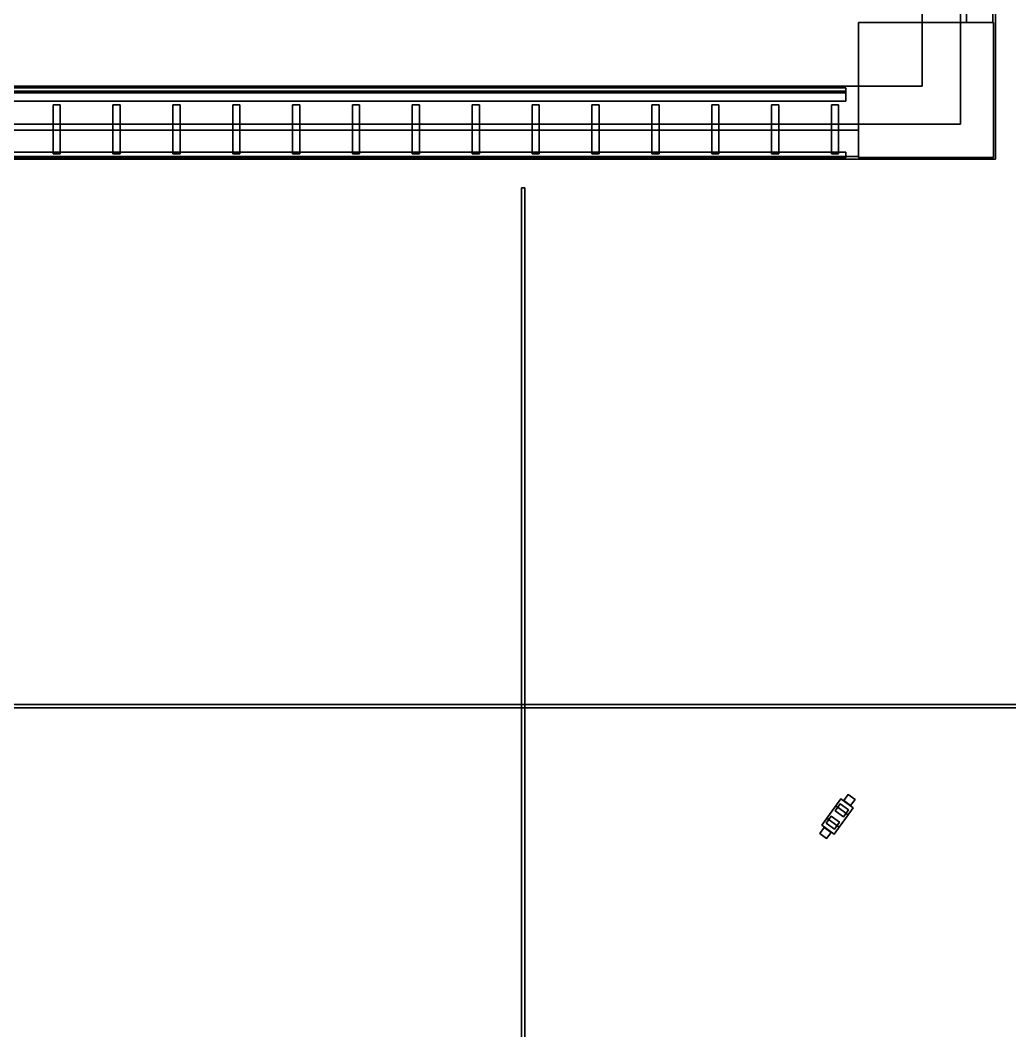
# Model space of a CAD drawing. Header units: metres. Extents: x -0.1 to 82.2, y -0.1 to 82.7.
# Drawn here: x 52.58 to 64.23, y 15.68 to 27.58 of the extents above; entities that cross this region are included whole.
import ezdxf

# ---------------------------------------------------------------- set-up
doc = ezdxf.new("R2010")
doc.units = ezdxf.units.M
for name, color, linetype in [('Entourage_Figures', 7, 'CONTINUOUS'), ('Floor_Plates', 7, 'CONTINUOUS'), ('Podium_Fins', 7, 'CONTINUOUS'), ('Podium_Glazing', 7, 'CONTINUOUS'), ('Podium_Terrace', 7, 'CONTINUOUS'), ('Podium_Walls', 7, 'CONTINUOUS'), ('Site_Joints', 7, 'CONTINUOUS'), ('Site_Plaza', 7, 'CONTINUOUS')]:
    doc.layers.add(name, color=color, linetype=linetype)

msp = doc.modelspace()

# ---------------------------------------------------------------- linework, layer by layer
at = {"layer": 'Entourage_Figures'}
for points in [[(62.327, 18.46, 0.92), (62.408, 18.401, 0.92), (62.355, 18.328, 0.92), (62.274, 18.387, 0.92)], [(62.327, 18.46, 1.34), (62.274, 18.387, 1.34), (62.355, 18.328, 1.34), (62.408, 18.401, 1.34)], [(62.327, 18.46, 0.92), (62.274, 18.387, 0.92), (62.274, 18.387, 1.34), (62.327, 18.46, 1.34)], [(62.327, 18.46, 0.92), (62.327, 18.46, 1.34), (62.408, 18.401, 1.34), (62.408, 18.401, 0.92)], [(62.239, 18.407, 0.8), (62.385, 18.301, 0.8), (62.161, 17.993, 0.8), (62.015, 18.099, 0.8)], [(62.239, 18.407, 1.38), (62.015, 18.099, 1.38), (62.161, 17.993, 1.38), (62.385, 18.301, 1.38)], [(62.239, 18.407, 0.8), (62.015, 18.099, 0.8), (62.015, 18.099, 1.38), (62.239, 18.407, 1.38)], [(62.18, 18.326, 1.46), (62.326, 18.22, 1.46), (62.22, 18.074, 1.46), (62.074, 18.18, 1.46)], [(62.18, 18.326, 1.7), (62.074, 18.18, 1.7), (62.22, 18.074, 1.7), (62.326, 18.22, 1.7)], [(62.18, 18.326, 1.46), (62.074, 18.18, 1.46), (62.074, 18.18, 1.7), (62.18, 18.326, 1.7)], [(62.234, 18.349), (62.331, 18.278), (62.272, 18.197), (62.175, 18.268)], [(62.234, 18.349, 0.82), (62.175, 18.268, 0.82), (62.272, 18.197, 0.82), (62.331, 18.278, 0.82)], [(62.234, 18.349), (62.175, 18.268), (62.175, 18.268, 0.82), (62.234, 18.349, 0.82)], [(62.18, 18.326, 1.46), (62.18, 18.326, 1.7), (62.326, 18.22, 1.7), (62.326, 18.22, 1.46)], [(62.234, 18.349), (62.234, 18.349, 0.82), (62.331, 18.278, 0.82), (62.331, 18.278)], [(62.239, 18.407, 0.8), (62.239, 18.407, 1.38), (62.385, 18.301, 1.38), (62.385, 18.301, 0.8)], [(62.274, 18.387, 0.92), (62.355, 18.328, 0.92), (62.355, 18.328, 1.34), (62.274, 18.387, 1.34)], [(62.408, 18.401, 0.92), (62.408, 18.401, 1.34), (62.355, 18.328, 1.34), (62.355, 18.328, 0.92)], [(62.385, 18.301, 0.8), (62.385, 18.301, 1.38), (62.161, 17.993, 1.38), (62.161, 17.993, 0.8)], [(62.175, 18.268), (62.272, 18.197), (62.272, 18.197, 0.82), (62.175, 18.268, 0.82)], [(62.326, 18.22, 1.46), (62.326, 18.22, 1.7), (62.22, 18.074, 1.7), (62.22, 18.074, 1.46)], [(62.331, 18.278), (62.331, 18.278, 0.82), (62.272, 18.197, 0.82), (62.272, 18.197)], [(62.015, 18.099, 0.8), (62.161, 17.993, 0.8), (62.161, 17.993, 1.38), (62.015, 18.099, 1.38)], [(62.128, 18.203), (62.225, 18.132), (62.166, 18.052), (62.069, 18.122)], [(62.128, 18.203, 0.82), (62.069, 18.122, 0.82), (62.166, 18.052, 0.82), (62.225, 18.132, 0.82)], [(62.128, 18.203), (62.069, 18.122), (62.069, 18.122, 0.82), (62.128, 18.203, 0.82)], [(62.069, 18.122), (62.166, 18.052), (62.166, 18.052, 0.82), (62.069, 18.122, 0.82)], [(62.074, 18.18, 1.46), (62.22, 18.074, 1.46), (62.22, 18.074, 1.7), (62.074, 18.18, 1.7)], [(62.128, 18.203), (62.128, 18.203, 0.82), (62.225, 18.132, 0.82), (62.225, 18.132)], [(62.225, 18.132), (62.225, 18.132, 0.82), (62.166, 18.052, 0.82), (62.166, 18.052)], [(62.045, 18.072, 0.92), (62.126, 18.013, 0.92), (62.073, 17.94, 0.92), (61.992, 17.999, 0.92)], [(62.045, 18.072, 1.34), (61.992, 17.999, 1.34), (62.073, 17.94, 1.34), (62.126, 18.013, 1.34)], [(62.045, 18.072, 0.92), (61.992, 17.999, 0.92), (61.992, 17.999, 1.34), (62.045, 18.072, 1.34)], [(61.992, 17.999, 0.92), (62.073, 17.94, 0.92), (62.073, 17.94, 1.34), (61.992, 17.999, 1.34)], [(62.045, 18.072, 0.92), (62.045, 18.072, 1.34), (62.126, 18.013, 1.34), (62.126, 18.013, 0.92)], [(62.126, 18.013, 0.92), (62.126, 18.013, 1.34), (62.073, 17.94, 1.34), (62.073, 17.94, 0.92)]]:
    msp.add_3dface(points, dxfattribs=at)
at = {"layer": 'Floor_Plates'}
for points in [[(18.8, 26.8, 4.72), (18.8, 70.7, 4.72), (63.2, 70.7, 4.72), (63.2, 26.8, 4.72)], [(18.8, 26.8, 5), (63.2, 26.8, 5), (63.2, 70.7, 5), (18.8, 70.7, 5)], [(18.8, 26.8, 8.92), (18.8, 70.7, 8.92), (63.2, 70.7, 8.92), (63.2, 26.8, 8.92)], [(18.8, 26.8, 9.2), (63.2, 26.8, 9.2), (63.2, 70.7, 9.2), (18.8, 70.7, 9.2)], [(18.8, 26.8, 13.12), (18.8, 70.7, 13.12), (63.2, 70.7, 13.12), (63.2, 26.8, 13.12)], [(18.8, 26.8, 13.4), (63.2, 26.8, 13.4), (63.2, 70.7, 13.4), (18.8, 70.7, 13.4)], [(63.2, 26.8, 4.72), (63.2, 70.7, 4.72), (63.2, 70.7, 5), (63.2, 26.8, 5)], [(63.2, 26.8, 8.92), (63.2, 70.7, 8.92), (63.2, 70.7, 9.2), (63.2, 26.8, 9.2)], [(63.2, 26.8, 13.12), (63.2, 70.7, 13.12), (63.2, 70.7, 13.4), (63.2, 26.8, 13.4)], [(18.8, 26.8, 4.72), (63.2, 26.8, 4.72), (63.2, 26.8, 5), (18.8, 26.8, 5)], [(18.8, 26.8, 8.92), (63.2, 26.8, 8.92), (63.2, 26.8, 9.2), (18.8, 26.8, 9.2)], [(18.8, 26.8, 13.12), (63.2, 26.8, 13.12), (63.2, 26.8, 13.4), (18.8, 26.8, 13.4)]]:
    msp.add_3dface(points, dxfattribs=at)
at = {"layer": 'Podium_Fins'}
for points in [[(52.965, 26.58, 0.28), (52.965, 26.58, 5.18), (53.05, 26.58, 5.18), (53.05, 26.58, 0.28)], [(52.965, 26.58, 0.28), (52.965, 26, 0.28), (52.965, 26, 5.18), (52.965, 26.58, 5.18)], [(52.965, 26.58, 0.28), (53.05, 26.58, 0.28), (53.05, 26, 0.28), (52.965, 26, 0.28)], [(52.965, 26.58, 5.18), (52.965, 26, 5.18), (53.05, 26, 5.18), (53.05, 26.58, 5.18)], [(52.965, 26.58, 5.28), (52.965, 26.58, 9.38), (53.05, 26.58, 9.38), (53.05, 26.58, 5.28)], [(52.965, 26.58, 5.28), (52.965, 26, 5.28), (52.965, 26, 9.38), (52.965, 26.58, 9.38)], [(52.965, 26.58, 5.28), (53.05, 26.58, 5.28), (53.05, 26, 5.28), (52.965, 26, 5.28)], [(52.965, 26.58, 9.38), (52.965, 26, 9.38), (53.05, 26, 9.38), (53.05, 26.58, 9.38)], [(52.965, 26.58, 9.48), (52.965, 26.58, 13.58), (53.05, 26.58, 13.58), (53.05, 26.58, 9.48)], [(52.965, 26.58, 9.48), (52.965, 26, 9.48), (52.965, 26, 13.58), (52.965, 26.58, 13.58)], [(52.965, 26.58, 9.48), (53.05, 26.58, 9.48), (53.05, 26, 9.48), (52.965, 26, 9.48)], [(52.965, 26.58, 13.58), (52.965, 26, 13.58), (53.05, 26, 13.58), (53.05, 26.58, 13.58)], [(52.965, 26.58, 13.68), (52.965, 26.58, 17.43), (53.05, 26.58, 17.43), (53.05, 26.58, 13.68)], [(52.965, 26.58, 13.68), (52.965, 26, 13.68), (52.965, 26, 17.43), (52.965, 26.58, 17.43)], [(52.965, 26.58, 13.68), (53.05, 26.58, 13.68), (53.05, 26, 13.68), (52.965, 26, 13.68)], [(52.965, 26.58, 17.43), (52.965, 26, 17.43), (53.05, 26, 17.43), (53.05, 26.58, 17.43)], [(53.05, 26.58, 0.28), (53.05, 26.58, 5.18), (53.05, 26, 5.18), (53.05, 26, 0.28)], [(53.05, 26.58, 5.28), (53.05, 26.58, 9.38), (53.05, 26, 9.38), (53.05, 26, 5.28)], [(53.05, 26.58, 9.48), (53.05, 26.58, 13.58), (53.05, 26, 13.58), (53.05, 26, 9.48)], [(53.05, 26.58, 13.68), (53.05, 26.58, 17.43), (53.05, 26, 17.43), (53.05, 26, 13.68)], [(53.67, 26.58, 0.28), (53.67, 26.58, 5.18), (53.755, 26.58, 5.18), (53.755, 26.58, 0.28)], [(53.67, 26.58, 0.28), (53.67, 26, 0.28), (53.67, 26, 5.18), (53.67, 26.58, 5.18)], [(53.67, 26.58, 0.28), (53.755, 26.58, 0.28), (53.755, 26, 0.28), (53.67, 26, 0.28)], [(53.67, 26.58, 5.18), (53.67, 26, 5.18), (53.755, 26, 5.18), (53.755, 26.58, 5.18)], [(53.67, 26.58, 5.28), (53.67, 26.58, 9.38), (53.755, 26.58, 9.38), (53.755, 26.58, 5.28)], [(53.67, 26.58, 5.28), (53.67, 26, 5.28), (53.67, 26, 9.38), (53.67, 26.58, 9.38)], [(53.67, 26.58, 5.28), (53.755, 26.58, 5.28), (53.755, 26, 5.28), (53.67, 26, 5.28)], [(53.67, 26.58, 9.38), (53.67, 26, 9.38), (53.755, 26, 9.38), (53.755, 26.58, 9.38)], [(53.67, 26.58, 9.48), (53.67, 26.58, 13.58), (53.755, 26.58, 13.58), (53.755, 26.58, 9.48)], [(53.67, 26.58, 9.48), (53.67, 26, 9.48), (53.67, 26, 13.58), (53.67, 26.58, 13.58)], [(53.67, 26.58, 9.48), (53.755, 26.58, 9.48), (53.755, 26, 9.48), (53.67, 26, 9.48)], [(53.67, 26.58, 13.58), (53.67, 26, 13.58), (53.755, 26, 13.58), (53.755, 26.58, 13.58)], [(53.67, 26.58, 13.68), (53.67, 26.58, 17.43), (53.755, 26.58, 17.43), (53.755, 26.58, 13.68)], [(53.67, 26.58, 13.68), (53.67, 26, 13.68), (53.67, 26, 17.43), (53.67, 26.58, 17.43)], [(53.67, 26.58, 13.68), (53.755, 26.58, 13.68), (53.755, 26, 13.68), (53.67, 26, 13.68)], [(53.67, 26.58, 17.43), (53.67, 26, 17.43), (53.755, 26, 17.43), (53.755, 26.58, 17.43)], [(53.755, 26.58, 0.28), (53.755, 26.58, 5.18), (53.755, 26, 5.18), (53.755, 26, 0.28)], [(53.755, 26.58, 5.28), (53.755, 26.58, 9.38), (53.755, 26, 9.38), (53.755, 26, 5.28)], [(53.755, 26.58, 9.48), (53.755, 26.58, 13.58), (53.755, 26, 13.58), (53.755, 26, 9.48)], [(53.755, 26.58, 13.68), (53.755, 26.58, 17.43), (53.755, 26, 17.43), (53.755, 26, 13.68)], [(54.375, 26.58, 0.28), (54.375, 26.58, 5.18), (54.46, 26.58, 5.18), (54.46, 26.58, 0.28)], [(54.375, 26.58, 0.28), (54.375, 26, 0.28), (54.375, 26, 5.18), (54.375, 26.58, 5.18)], [(54.375, 26.58, 0.28), (54.46, 26.58, 0.28), (54.46, 26, 0.28), (54.375, 26, 0.28)], [(54.375, 26.58, 5.18), (54.375, 26, 5.18), (54.46, 26, 5.18), (54.46, 26.58, 5.18)], [(54.375, 26.58, 5.28), (54.375, 26.58, 9.38), (54.46, 26.58, 9.38), (54.46, 26.58, 5.28)], [(54.375, 26.58, 5.28), (54.375, 26, 5.28), (54.375, 26, 9.38), (54.375, 26.58, 9.38)], [(54.375, 26.58, 5.28), (54.46, 26.58, 5.28), (54.46, 26, 5.28), (54.375, 26, 5.28)], [(54.375, 26.58, 9.38), (54.375, 26, 9.38), (54.46, 26, 9.38), (54.46, 26.58, 9.38)], [(54.375, 26.58, 9.48), (54.375, 26.58, 13.58), (54.46, 26.58, 13.58), (54.46, 26.58, 9.48)], [(54.375, 26.58, 9.48), (54.375, 26, 9.48), (54.375, 26, 13.58), (54.375, 26.58, 13.58)], [(54.375, 26.58, 9.48), (54.46, 26.58, 9.48), (54.46, 26, 9.48), (54.375, 26, 9.48)], [(54.375, 26.58, 13.58), (54.375, 26, 13.58), (54.46, 26, 13.58), (54.46, 26.58, 13.58)], [(54.375, 26.58, 13.68), (54.375, 26.58, 17.43), (54.46, 26.58, 17.43), (54.46, 26.58, 13.68)], [(54.375, 26.58, 13.68), (54.375, 26, 13.68), (54.375, 26, 17.43), (54.375, 26.58, 17.43)], [(54.375, 26.58, 13.68), (54.46, 26.58, 13.68), (54.46, 26, 13.68), (54.375, 26, 13.68)], [(54.375, 26.58, 17.43), (54.375, 26, 17.43), (54.46, 26, 17.43), (54.46, 26.58, 17.43)], [(54.46, 26.58, 0.28), (54.46, 26.58, 5.18), (54.46, 26, 5.18), (54.46, 26, 0.28)], [(54.46, 26.58, 5.28), (54.46, 26.58, 9.38), (54.46, 26, 9.38), (54.46, 26, 5.28)], [(54.46, 26.58, 9.48), (54.46, 26.58, 13.58), (54.46, 26, 13.58), (54.46, 26, 9.48)], [(54.46, 26.58, 13.68), (54.46, 26.58, 17.43), (54.46, 26, 17.43), (54.46, 26, 13.68)], [(55.08, 26.58, 0.28), (55.08, 26.58, 5.18), (55.165, 26.58, 5.18), (55.165, 26.58, 0.28)], [(55.08, 26.58, 0.28), (55.08, 26, 0.28), (55.08, 26, 5.18), (55.08, 26.58, 5.18)], [(55.08, 26.58, 0.28), (55.165, 26.58, 0.28), (55.165, 26, 0.28), (55.08, 26, 0.28)], [(55.08, 26.58, 5.18), (55.08, 26, 5.18), (55.165, 26, 5.18), (55.165, 26.58, 5.18)], [(55.08, 26.58, 5.28), (55.08, 26.58, 9.38), (55.165, 26.58, 9.38), (55.165, 26.58, 5.28)], [(55.08, 26.58, 5.28), (55.08, 26, 5.28), (55.08, 26, 9.38), (55.08, 26.58, 9.38)], [(55.08, 26.58, 5.28), (55.165, 26.58, 5.28), (55.165, 26, 5.28), (55.08, 26, 5.28)], [(55.08, 26.58, 9.38), (55.08, 26, 9.38), (55.165, 26, 9.38), (55.165, 26.58, 9.38)], [(55.08, 26.58, 9.48), (55.08, 26.58, 13.58), (55.165, 26.58, 13.58), (55.165, 26.58, 9.48)], [(55.08, 26.58, 9.48), (55.08, 26, 9.48), (55.08, 26, 13.58), (55.08, 26.58, 13.58)], [(55.08, 26.58, 9.48), (55.165, 26.58, 9.48), (55.165, 26, 9.48), (55.08, 26, 9.48)], [(55.08, 26.58, 13.58), (55.08, 26, 13.58), (55.165, 26, 13.58), (55.165, 26.58, 13.58)], [(55.08, 26.58, 13.68), (55.08, 26.58, 17.43), (55.165, 26.58, 17.43), (55.165, 26.58, 13.68)], [(55.08, 26.58, 13.68), (55.08, 26, 13.68), (55.08, 26, 17.43), (55.08, 26.58, 17.43)], [(55.08, 26.58, 13.68), (55.165, 26.58, 13.68), (55.165, 26, 13.68), (55.08, 26, 13.68)], [(55.08, 26.58, 17.43), (55.08, 26, 17.43), (55.165, 26, 17.43), (55.165, 26.58, 17.43)], [(55.165, 26.58, 0.28), (55.165, 26.58, 5.18), (55.165, 26, 5.18), (55.165, 26, 0.28)], [(55.165, 26.58, 5.28), (55.165, 26.58, 9.38), (55.165, 26, 9.38), (55.165, 26, 5.28)], [(55.165, 26.58, 9.48), (55.165, 26.58, 13.58), (55.165, 26, 13.58), (55.165, 26, 9.48)], [(55.165, 26.58, 13.68), (55.165, 26.58, 17.43), (55.165, 26, 17.43), (55.165, 26, 13.68)], [(55.785, 26.58, 0.28), (55.785, 26.58, 5.18), (55.87, 26.58, 5.18), (55.87, 26.58, 0.28)], [(55.785, 26.58, 0.28), (55.785, 26, 0.28), (55.785, 26, 5.18), (55.785, 26.58, 5.18)], [(55.785, 26.58, 0.28), (55.87, 26.58, 0.28), (55.87, 26, 0.28), (55.785, 26, 0.28)], [(55.785, 26.58, 5.18), (55.785, 26, 5.18), (55.87, 26, 5.18), (55.87, 26.58, 5.18)], [(55.785, 26.58, 5.28), (55.785, 26.58, 9.38), (55.87, 26.58, 9.38), (55.87, 26.58, 5.28)], [(55.785, 26.58, 5.28), (55.785, 26, 5.28), (55.785, 26, 9.38), (55.785, 26.58, 9.38)], [(55.785, 26.58, 5.28), (55.87, 26.58, 5.28), (55.87, 26, 5.28), (55.785, 26, 5.28)], [(55.785, 26.58, 9.38), (55.785, 26, 9.38), (55.87, 26, 9.38), (55.87, 26.58, 9.38)], [(55.785, 26.58, 9.48), (55.785, 26.58, 13.58), (55.87, 26.58, 13.58), (55.87, 26.58, 9.48)], [(55.785, 26.58, 9.48), (55.785, 26, 9.48), (55.785, 26, 13.58), (55.785, 26.58, 13.58)], [(55.785, 26.58, 9.48), (55.87, 26.58, 9.48), (55.87, 26, 9.48), (55.785, 26, 9.48)], [(55.785, 26.58, 13.58), (55.785, 26, 13.58), (55.87, 26, 13.58), (55.87, 26.58, 13.58)], [(55.785, 26.58, 13.68), (55.785, 26.58, 17.43), (55.87, 26.58, 17.43), (55.87, 26.58, 13.68)], [(55.785, 26.58, 13.68), (55.785, 26, 13.68), (55.785, 26, 17.43), (55.785, 26.58, 17.43)], [(55.785, 26.58, 13.68), (55.87, 26.58, 13.68), (55.87, 26, 13.68), (55.785, 26, 13.68)], [(55.785, 26.58, 17.43), (55.785, 26, 17.43), (55.87, 26, 17.43), (55.87, 26.58, 17.43)], [(55.87, 26.58, 0.28), (55.87, 26.58, 5.18), (55.87, 26, 5.18), (55.87, 26, 0.28)], [(55.87, 26.58, 5.28), (55.87, 26.58, 9.38), (55.87, 26, 9.38), (55.87, 26, 5.28)], [(55.87, 26.58, 9.48), (55.87, 26.58, 13.58), (55.87, 26, 13.58), (55.87, 26, 9.48)], [(55.87, 26.58, 13.68), (55.87, 26.58, 17.43), (55.87, 26, 17.43), (55.87, 26, 13.68)], [(56.49, 26.58, 0.28), (56.49, 26.58, 5.18), (56.575, 26.58, 5.18), (56.575, 26.58, 0.28)], [(56.49, 26.58, 0.28), (56.49, 26, 0.28), (56.49, 26, 5.18), (56.49, 26.58, 5.18)], [(56.49, 26.58, 0.28), (56.575, 26.58, 0.28), (56.575, 26, 0.28), (56.49, 26, 0.28)], [(56.49, 26.58, 5.18), (56.49, 26, 5.18), (56.575, 26, 5.18), (56.575, 26.58, 5.18)], [(56.49, 26.58, 5.28), (56.49, 26.58, 9.38), (56.575, 26.58, 9.38), (56.575, 26.58, 5.28)], [(56.49, 26.58, 5.28), (56.49, 26, 5.28), (56.49, 26, 9.38), (56.49, 26.58, 9.38)], [(56.49, 26.58, 5.28), (56.575, 26.58, 5.28), (56.575, 26, 5.28), (56.49, 26, 5.28)], [(56.49, 26.58, 9.38), (56.49, 26, 9.38), (56.575, 26, 9.38), (56.575, 26.58, 9.38)], [(56.49, 26.58, 9.48), (56.49, 26.58, 13.58), (56.575, 26.58, 13.58), (56.575, 26.58, 9.48)], [(56.49, 26.58, 9.48), (56.49, 26, 9.48), (56.49, 26, 13.58), (56.49, 26.58, 13.58)], [(56.49, 26.58, 9.48), (56.575, 26.58, 9.48), (56.575, 26, 9.48), (56.49, 26, 9.48)], [(56.49, 26.58, 13.58), (56.49, 26, 13.58), (56.575, 26, 13.58), (56.575, 26.58, 13.58)], [(56.49, 26.58, 13.68), (56.49, 26.58, 17.43), (56.575, 26.58, 17.43), (56.575, 26.58, 13.68)], [(56.49, 26.58, 13.68), (56.49, 26, 13.68), (56.49, 26, 17.43), (56.49, 26.58, 17.43)], [(56.49, 26.58, 13.68), (56.575, 26.58, 13.68), (56.575, 26, 13.68), (56.49, 26, 13.68)], [(56.49, 26.58, 17.43), (56.49, 26, 17.43), (56.575, 26, 17.43), (56.575, 26.58, 17.43)], [(56.575, 26.58, 0.28), (56.575, 26.58, 5.18), (56.575, 26, 5.18), (56.575, 26, 0.28)], [(56.575, 26.58, 5.28), (56.575, 26.58, 9.38), (56.575, 26, 9.38), (56.575, 26, 5.28)], [(56.575, 26.58, 9.48), (56.575, 26.58, 13.58), (56.575, 26, 13.58), (56.575, 26, 9.48)], [(56.575, 26.58, 13.68), (56.575, 26.58, 17.43), (56.575, 26, 17.43), (56.575, 26, 13.68)], [(57.195, 26.58, 0.28), (57.195, 26.58, 5.18), (57.28, 26.58, 5.18), (57.28, 26.58, 0.28)], [(57.195, 26.58, 0.28), (57.195, 26, 0.28), (57.195, 26, 5.18), (57.195, 26.58, 5.18)], [(57.195, 26.58, 0.28), (57.28, 26.58, 0.28), (57.28, 26, 0.28), (57.195, 26, 0.28)], [(57.195, 26.58, 5.18), (57.195, 26, 5.18), (57.28, 26, 5.18), (57.28, 26.58, 5.18)], [(57.195, 26.58, 5.28), (57.195, 26.58, 9.38), (57.28, 26.58, 9.38), (57.28, 26.58, 5.28)], [(57.195, 26.58, 5.28), (57.195, 26, 5.28), (57.195, 26, 9.38), (57.195, 26.58, 9.38)], [(57.195, 26.58, 5.28), (57.28, 26.58, 5.28), (57.28, 26, 5.28), (57.195, 26, 5.28)], [(57.195, 26.58, 9.38), (57.195, 26, 9.38), (57.28, 26, 9.38), (57.28, 26.58, 9.38)], [(57.195, 26.58, 9.48), (57.195, 26.58, 13.58), (57.28, 26.58, 13.58), (57.28, 26.58, 9.48)], [(57.195, 26.58, 9.48), (57.195, 26, 9.48), (57.195, 26, 13.58), (57.195, 26.58, 13.58)], [(57.195, 26.58, 9.48), (57.28, 26.58, 9.48), (57.28, 26, 9.48), (57.195, 26, 9.48)], [(57.195, 26.58, 13.58), (57.195, 26, 13.58), (57.28, 26, 13.58), (57.28, 26.58, 13.58)], [(57.195, 26.58, 13.68), (57.195, 26.58, 17.43), (57.28, 26.58, 17.43), (57.28, 26.58, 13.68)], [(57.195, 26.58, 13.68), (57.195, 26, 13.68), (57.195, 26, 17.43), (57.195, 26.58, 17.43)], [(57.195, 26.58, 13.68), (57.28, 26.58, 13.68), (57.28, 26, 13.68), (57.195, 26, 13.68)], [(57.195, 26.58, 17.43), (57.195, 26, 17.43), (57.28, 26, 17.43), (57.28, 26.58, 17.43)], [(57.28, 26.58, 0.28), (57.28, 26.58, 5.18), (57.28, 26, 5.18), (57.28, 26, 0.28)], [(57.28, 26.58, 5.28), (57.28, 26.58, 9.38), (57.28, 26, 9.38), (57.28, 26, 5.28)], [(57.28, 26.58, 9.48), (57.28, 26.58, 13.58), (57.28, 26, 13.58), (57.28, 26, 9.48)], [(57.28, 26.58, 13.68), (57.28, 26.58, 17.43), (57.28, 26, 17.43), (57.28, 26, 13.68)], [(57.9, 26.58, 0.28), (57.9, 26.58, 5.18), (57.985, 26.58, 5.18), (57.985, 26.58, 0.28)], [(57.9, 26.58, 0.28), (57.9, 26, 0.28), (57.9, 26, 5.18), (57.9, 26.58, 5.18)], [(57.9, 26.58, 0.28), (57.985, 26.58, 0.28), (57.985, 26, 0.28), (57.9, 26, 0.28)], [(57.9, 26.58, 5.18), (57.9, 26, 5.18), (57.985, 26, 5.18), (57.985, 26.58, 5.18)], [(57.9, 26.58, 5.28), (57.9, 26.58, 9.38), (57.985, 26.58, 9.38), (57.985, 26.58, 5.28)], [(57.9, 26.58, 5.28), (57.9, 26, 5.28), (57.9, 26, 9.38), (57.9, 26.58, 9.38)], [(57.9, 26.58, 5.28), (57.985, 26.58, 5.28), (57.985, 26, 5.28), (57.9, 26, 5.28)], [(57.9, 26.58, 9.38), (57.9, 26, 9.38), (57.985, 26, 9.38), (57.985, 26.58, 9.38)], [(57.9, 26.58, 9.48), (57.9, 26.58, 13.58), (57.985, 26.58, 13.58), (57.985, 26.58, 9.48)], [(57.9, 26.58, 9.48), (57.9, 26, 9.48), (57.9, 26, 13.58), (57.9, 26.58, 13.58)], [(57.9, 26.58, 9.48), (57.985, 26.58, 9.48), (57.985, 26, 9.48), (57.9, 26, 9.48)], [(57.9, 26.58, 13.58), (57.9, 26, 13.58), (57.985, 26, 13.58), (57.985, 26.58, 13.58)], [(57.9, 26.58, 13.68), (57.9, 26.58, 17.43), (57.985, 26.58, 17.43), (57.985, 26.58, 13.68)], [(57.9, 26.58, 13.68), (57.9, 26, 13.68), (57.9, 26, 17.43), (57.9, 26.58, 17.43)], [(57.9, 26.58, 13.68), (57.985, 26.58, 13.68), (57.985, 26, 13.68), (57.9, 26, 13.68)], [(57.9, 26.58, 17.43), (57.9, 26, 17.43), (57.985, 26, 17.43), (57.985, 26.58, 17.43)], [(57.985, 26.58, 0.28), (57.985, 26.58, 5.18), (57.985, 26, 5.18), (57.985, 26, 0.28)], [(57.985, 26.58, 5.28), (57.985, 26.58, 9.38), (57.985, 26, 9.38), (57.985, 26, 5.28)], [(57.985, 26.58, 9.48), (57.985, 26.58, 13.58), (57.985, 26, 13.58), (57.985, 26, 9.48)], [(57.985, 26.58, 13.68), (57.985, 26.58, 17.43), (57.985, 26, 17.43), (57.985, 26, 13.68)], [(58.605, 26.58, 0.28), (58.605, 26.58, 5.18), (58.69, 26.58, 5.18), (58.69, 26.58, 0.28)], [(58.605, 26.58, 0.28), (58.605, 26, 0.28), (58.605, 26, 5.18), (58.605, 26.58, 5.18)], [(58.605, 26.58, 0.28), (58.69, 26.58, 0.28), (58.69, 26, 0.28), (58.605, 26, 0.28)], [(58.605, 26.58, 5.18), (58.605, 26, 5.18), (58.69, 26, 5.18), (58.69, 26.58, 5.18)], [(58.605, 26.58, 5.28), (58.605, 26.58, 9.38), (58.69, 26.58, 9.38), (58.69, 26.58, 5.28)], [(58.605, 26.58, 5.28), (58.605, 26, 5.28), (58.605, 26, 9.38), (58.605, 26.58, 9.38)], [(58.605, 26.58, 5.28), (58.69, 26.58, 5.28), (58.69, 26, 5.28), (58.605, 26, 5.28)], [(58.605, 26.58, 9.38), (58.605, 26, 9.38), (58.69, 26, 9.38), (58.69, 26.58, 9.38)], [(58.605, 26.58, 9.48), (58.605, 26.58, 13.58), (58.69, 26.58, 13.58), (58.69, 26.58, 9.48)], [(58.605, 26.58, 9.48), (58.605, 26, 9.48), (58.605, 26, 13.58), (58.605, 26.58, 13.58)], [(58.605, 26.58, 9.48), (58.69, 26.58, 9.48), (58.69, 26, 9.48), (58.605, 26, 9.48)], [(58.605, 26.58, 13.58), (58.605, 26, 13.58), (58.69, 26, 13.58), (58.69, 26.58, 13.58)], [(58.605, 26.58, 13.68), (58.605, 26.58, 17.43), (58.69, 26.58, 17.43), (58.69, 26.58, 13.68)], [(58.605, 26.58, 13.68), (58.605, 26, 13.68), (58.605, 26, 17.43), (58.605, 26.58, 17.43)], [(58.605, 26.58, 13.68), (58.69, 26.58, 13.68), (58.69, 26, 13.68), (58.605, 26, 13.68)], [(58.605, 26.58, 17.43), (58.605, 26, 17.43), (58.69, 26, 17.43), (58.69, 26.58, 17.43)], [(58.69, 26.58, 0.28), (58.69, 26.58, 5.18), (58.69, 26, 5.18), (58.69, 26, 0.28)], [(58.69, 26.58, 5.28), (58.69, 26.58, 9.38), (58.69, 26, 9.38), (58.69, 26, 5.28)], [(58.69, 26.58, 9.48), (58.69, 26.58, 13.58), (58.69, 26, 13.58), (58.69, 26, 9.48)], [(58.69, 26.58, 13.68), (58.69, 26.58, 17.43), (58.69, 26, 17.43), (58.69, 26, 13.68)], [(59.31, 26.58, 0.28), (59.31, 26.58, 5.18), (59.395, 26.58, 5.18), (59.395, 26.58, 0.28)], [(59.31, 26.58, 0.28), (59.31, 26, 0.28), (59.31, 26, 5.18), (59.31, 26.58, 5.18)], [(59.31, 26.58, 0.28), (59.395, 26.58, 0.28), (59.395, 26, 0.28), (59.31, 26, 0.28)], [(59.31, 26.58, 5.18), (59.31, 26, 5.18), (59.395, 26, 5.18), (59.395, 26.58, 5.18)], [(59.31, 26.58, 5.28), (59.31, 26.58, 9.38), (59.395, 26.58, 9.38), (59.395, 26.58, 5.28)], [(59.31, 26.58, 5.28), (59.31, 26, 5.28), (59.31, 26, 9.38), (59.31, 26.58, 9.38)], [(59.31, 26.58, 5.28), (59.395, 26.58, 5.28), (59.395, 26, 5.28), (59.31, 26, 5.28)], [(59.31, 26.58, 9.38), (59.31, 26, 9.38), (59.395, 26, 9.38), (59.395, 26.58, 9.38)], [(59.31, 26.58, 9.48), (59.31, 26.58, 13.58), (59.395, 26.58, 13.58), (59.395, 26.58, 9.48)], [(59.31, 26.58, 9.48), (59.31, 26, 9.48), (59.31, 26, 13.58), (59.31, 26.58, 13.58)], [(59.31, 26.58, 9.48), (59.395, 26.58, 9.48), (59.395, 26, 9.48), (59.31, 26, 9.48)], [(59.31, 26.58, 13.58), (59.31, 26, 13.58), (59.395, 26, 13.58), (59.395, 26.58, 13.58)], [(59.31, 26.58, 13.68), (59.31, 26.58, 17.43), (59.395, 26.58, 17.43), (59.395, 26.58, 13.68)], [(59.31, 26.58, 13.68), (59.31, 26, 13.68), (59.31, 26, 17.43), (59.31, 26.58, 17.43)], [(59.31, 26.58, 13.68), (59.395, 26.58, 13.68), (59.395, 26, 13.68), (59.31, 26, 13.68)], [(59.31, 26.58, 17.43), (59.31, 26, 17.43), (59.395, 26, 17.43), (59.395, 26.58, 17.43)], [(59.395, 26.58, 0.28), (59.395, 26.58, 5.18), (59.395, 26, 5.18), (59.395, 26, 0.28)], [(59.395, 26.58, 5.28), (59.395, 26.58, 9.38), (59.395, 26, 9.38), (59.395, 26, 5.28)], [(59.395, 26.58, 9.48), (59.395, 26.58, 13.58), (59.395, 26, 13.58), (59.395, 26, 9.48)], [(59.395, 26.58, 13.68), (59.395, 26.58, 17.43), (59.395, 26, 17.43), (59.395, 26, 13.68)], [(60.015, 26.58, 0.28), (60.015, 26.58, 5.18), (60.1, 26.58, 5.18), (60.1, 26.58, 0.28)], [(60.015, 26.58, 0.28), (60.015, 26, 0.28), (60.015, 26, 5.18), (60.015, 26.58, 5.18)], [(60.015, 26.58, 0.28), (60.1, 26.58, 0.28), (60.1, 26, 0.28), (60.015, 26, 0.28)], [(60.015, 26.58, 5.18), (60.015, 26, 5.18), (60.1, 26, 5.18), (60.1, 26.58, 5.18)], [(60.015, 26.58, 5.28), (60.015, 26.58, 9.38), (60.1, 26.58, 9.38), (60.1, 26.58, 5.28)], [(60.015, 26.58, 5.28), (60.015, 26, 5.28), (60.015, 26, 9.38), (60.015, 26.58, 9.38)], [(60.015, 26.58, 5.28), (60.1, 26.58, 5.28), (60.1, 26, 5.28), (60.015, 26, 5.28)], [(60.015, 26.58, 9.38), (60.015, 26, 9.38), (60.1, 26, 9.38), (60.1, 26.58, 9.38)], [(60.015, 26.58, 9.48), (60.015, 26.58, 13.58), (60.1, 26.58, 13.58), (60.1, 26.58, 9.48)], [(60.015, 26.58, 9.48), (60.015, 26, 9.48), (60.015, 26, 13.58), (60.015, 26.58, 13.58)], [(60.015, 26.58, 9.48), (60.1, 26.58, 9.48), (60.1, 26, 9.48), (60.015, 26, 9.48)], [(60.015, 26.58, 13.58), (60.015, 26, 13.58), (60.1, 26, 13.58), (60.1, 26.58, 13.58)], [(60.015, 26.58, 13.68), (60.015, 26.58, 17.43), (60.1, 26.58, 17.43), (60.1, 26.58, 13.68)], [(60.015, 26.58, 13.68), (60.015, 26, 13.68), (60.015, 26, 17.43), (60.015, 26.58, 17.43)], [(60.015, 26.58, 13.68), (60.1, 26.58, 13.68), (60.1, 26, 13.68), (60.015, 26, 13.68)], [(60.015, 26.58, 17.43), (60.015, 26, 17.43), (60.1, 26, 17.43), (60.1, 26.58, 17.43)], [(60.1, 26.58, 0.28), (60.1, 26.58, 5.18), (60.1, 26, 5.18), (60.1, 26, 0.28)], [(60.1, 26.58, 5.28), (60.1, 26.58, 9.38), (60.1, 26, 9.38), (60.1, 26, 5.28)], [(60.1, 26.58, 9.48), (60.1, 26.58, 13.58), (60.1, 26, 13.58), (60.1, 26, 9.48)], [(60.1, 26.58, 13.68), (60.1, 26.58, 17.43), (60.1, 26, 17.43), (60.1, 26, 13.68)], [(60.72, 26.58, 0.28), (60.72, 26.58, 5.18), (60.805, 26.58, 5.18), (60.805, 26.58, 0.28)], [(60.72, 26.58, 0.28), (60.72, 26, 0.28), (60.72, 26, 5.18), (60.72, 26.58, 5.18)], [(60.72, 26.58, 0.28), (60.805, 26.58, 0.28), (60.805, 26, 0.28), (60.72, 26, 0.28)], [(60.72, 26.58, 5.18), (60.72, 26, 5.18), (60.805, 26, 5.18), (60.805, 26.58, 5.18)], [(60.72, 26.58, 5.28), (60.72, 26.58, 9.38), (60.805, 26.58, 9.38), (60.805, 26.58, 5.28)], [(60.72, 26.58, 5.28), (60.72, 26, 5.28), (60.72, 26, 9.38), (60.72, 26.58, 9.38)], [(60.72, 26.58, 5.28), (60.805, 26.58, 5.28), (60.805, 26, 5.28), (60.72, 26, 5.28)], [(60.72, 26.58, 9.38), (60.72, 26, 9.38), (60.805, 26, 9.38), (60.805, 26.58, 9.38)], [(60.72, 26.58, 9.48), (60.72, 26.58, 13.58), (60.805, 26.58, 13.58), (60.805, 26.58, 9.48)], [(60.72, 26.58, 9.48), (60.72, 26, 9.48), (60.72, 26, 13.58), (60.72, 26.58, 13.58)], [(60.72, 26.58, 9.48), (60.805, 26.58, 9.48), (60.805, 26, 9.48), (60.72, 26, 9.48)], [(60.72, 26.58, 13.58), (60.72, 26, 13.58), (60.805, 26, 13.58), (60.805, 26.58, 13.58)], [(60.72, 26.58, 13.68), (60.72, 26.58, 17.43), (60.805, 26.58, 17.43), (60.805, 26.58, 13.68)], [(60.72, 26.58, 13.68), (60.72, 26, 13.68), (60.72, 26, 17.43), (60.72, 26.58, 17.43)], [(60.72, 26.58, 13.68), (60.805, 26.58, 13.68), (60.805, 26, 13.68), (60.72, 26, 13.68)], [(60.72, 26.58, 17.43), (60.72, 26, 17.43), (60.805, 26, 17.43), (60.805, 26.58, 17.43)], [(60.805, 26.58, 0.28), (60.805, 26.58, 5.18), (60.805, 26, 5.18), (60.805, 26, 0.28)], [(60.805, 26.58, 5.28), (60.805, 26.58, 9.38), (60.805, 26, 9.38), (60.805, 26, 5.28)], [(60.805, 26.58, 9.48), (60.805, 26.58, 13.58), (60.805, 26, 13.58), (60.805, 26, 9.48)], [(60.805, 26.58, 13.68), (60.805, 26.58, 17.43), (60.805, 26, 17.43), (60.805, 26, 13.68)], [(61.425, 26.58, 0.28), (61.425, 26.58, 5.18), (61.51, 26.58, 5.18), (61.51, 26.58, 0.28)], [(61.425, 26.58, 0.28), (61.425, 26, 0.28), (61.425, 26, 5.18), (61.425, 26.58, 5.18)], [(61.425, 26.58, 0.28), (61.51, 26.58, 0.28), (61.51, 26, 0.28), (61.425, 26, 0.28)], [(61.425, 26.58, 5.18), (61.425, 26, 5.18), (61.51, 26, 5.18), (61.51, 26.58, 5.18)], [(61.425, 26.58, 5.28), (61.425, 26.58, 9.38), (61.51, 26.58, 9.38), (61.51, 26.58, 5.28)], [(61.425, 26.58, 5.28), (61.425, 26, 5.28), (61.425, 26, 9.38), (61.425, 26.58, 9.38)], [(61.425, 26.58, 5.28), (61.51, 26.58, 5.28), (61.51, 26, 5.28), (61.425, 26, 5.28)], [(61.425, 26.58, 9.38), (61.425, 26, 9.38), (61.51, 26, 9.38), (61.51, 26.58, 9.38)], [(61.425, 26.58, 9.48), (61.425, 26.58, 13.58), (61.51, 26.58, 13.58), (61.51, 26.58, 9.48)], [(61.425, 26.58, 9.48), (61.425, 26, 9.48), (61.425, 26, 13.58), (61.425, 26.58, 13.58)], [(61.425, 26.58, 9.48), (61.51, 26.58, 9.48), (61.51, 26, 9.48), (61.425, 26, 9.48)], [(61.425, 26.58, 13.58), (61.425, 26, 13.58), (61.51, 26, 13.58), (61.51, 26.58, 13.58)], [(61.425, 26.58, 13.68), (61.425, 26.58, 17.43), (61.51, 26.58, 17.43), (61.51, 26.58, 13.68)], [(61.425, 26.58, 13.68), (61.425, 26, 13.68), (61.425, 26, 17.43), (61.425, 26.58, 17.43)], [(61.425, 26.58, 13.68), (61.51, 26.58, 13.68), (61.51, 26, 13.68), (61.425, 26, 13.68)], [(61.425, 26.58, 17.43), (61.425, 26, 17.43), (61.51, 26, 17.43), (61.51, 26.58, 17.43)], [(61.51, 26.58, 0.28), (61.51, 26.58, 5.18), (61.51, 26, 5.18), (61.51, 26, 0.28)], [(61.51, 26.58, 5.28), (61.51, 26.58, 9.38), (61.51, 26, 9.38), (61.51, 26, 5.28)], [(61.51, 26.58, 9.48), (61.51, 26.58, 13.58), (61.51, 26, 13.58), (61.51, 26, 9.48)], [(61.51, 26.58, 13.68), (61.51, 26.58, 17.43), (61.51, 26, 17.43), (61.51, 26, 13.68)], [(62.13, 26.58, 0.28), (62.13, 26.58, 5.18), (62.215, 26.58, 5.18), (62.215, 26.58, 0.28)], [(62.13, 26.58, 0.28), (62.13, 26, 0.28), (62.13, 26, 5.18), (62.13, 26.58, 5.18)], [(62.13, 26.58, 0.28), (62.215, 26.58, 0.28), (62.215, 26, 0.28), (62.13, 26, 0.28)], [(62.13, 26.58, 5.18), (62.13, 26, 5.18), (62.215, 26, 5.18), (62.215, 26.58, 5.18)], [(62.13, 26.58, 5.28), (62.13, 26.58, 9.38), (62.215, 26.58, 9.38), (62.215, 26.58, 5.28)], [(62.13, 26.58, 5.28), (62.13, 26, 5.28), (62.13, 26, 9.38), (62.13, 26.58, 9.38)], [(62.13, 26.58, 5.28), (62.215, 26.58, 5.28), (62.215, 26, 5.28), (62.13, 26, 5.28)], [(62.13, 26.58, 9.38), (62.13, 26, 9.38), (62.215, 26, 9.38), (62.215, 26.58, 9.38)], [(62.13, 26.58, 9.48), (62.13, 26.58, 13.58), (62.215, 26.58, 13.58), (62.215, 26.58, 9.48)], [(62.13, 26.58, 9.48), (62.13, 26, 9.48), (62.13, 26, 13.58), (62.13, 26.58, 13.58)], [(62.13, 26.58, 9.48), (62.215, 26.58, 9.48), (62.215, 26, 9.48), (62.13, 26, 9.48)], [(62.13, 26.58, 13.58), (62.13, 26, 13.58), (62.215, 26, 13.58), (62.215, 26.58, 13.58)], [(62.13, 26.58, 13.68), (62.13, 26.58, 17.43), (62.215, 26.58, 17.43), (62.215, 26.58, 13.68)], [(62.13, 26.58, 13.68), (62.13, 26, 13.68), (62.13, 26, 17.43), (62.13, 26.58, 17.43)], [(62.13, 26.58, 13.68), (62.215, 26.58, 13.68), (62.215, 26, 13.68), (62.13, 26, 13.68)], [(62.13, 26.58, 17.43), (62.13, 26, 17.43), (62.215, 26, 17.43), (62.215, 26.58, 17.43)], [(62.215, 26.58, 0.28), (62.215, 26.58, 5.18), (62.215, 26, 5.18), (62.215, 26, 0.28)], [(62.215, 26.58, 5.28), (62.215, 26.58, 9.38), (62.215, 26, 9.38), (62.215, 26, 5.28)], [(62.215, 26.58, 9.48), (62.215, 26.58, 13.58), (62.215, 26, 13.58), (62.215, 26, 9.48)], [(62.215, 26.58, 13.68), (62.215, 26.58, 17.43), (62.215, 26, 17.43), (62.215, 26, 13.68)], [(47.4, 26.02, 4.965), (47.4, 26.02, 5.035), (62.3, 26.02, 5.035), (62.3, 26.02, 4.965)], [(47.4, 26.02, 4.965), (62.3, 26.02, 4.965), (62.3, 25.955, 4.965), (47.4, 25.955, 4.965)], [(47.4, 26.02, 5.035), (47.4, 25.955, 5.035), (62.3, 25.955, 5.035), (62.3, 26.02, 5.035)], [(47.4, 26.02, 9.165), (47.4, 26.02, 9.235), (62.3, 26.02, 9.235), (62.3, 26.02, 9.165)], [(47.4, 26.02, 9.165), (62.3, 26.02, 9.165), (62.3, 25.955, 9.165), (47.4, 25.955, 9.165)], [(47.4, 26.02, 9.235), (47.4, 25.955, 9.235), (62.3, 25.955, 9.235), (62.3, 26.02, 9.235)], [(47.4, 26.02, 13.365), (47.4, 26.02, 13.435), (62.3, 26.02, 13.435), (62.3, 26.02, 13.365)], [(47.4, 26.02, 13.365), (62.3, 26.02, 13.365), (62.3, 25.955, 13.365), (47.4, 25.955, 13.365)], [(47.4, 26.02, 13.435), (47.4, 25.955, 13.435), (62.3, 25.955, 13.435), (62.3, 26.02, 13.435)], [(47.4, 25.955, 4.965), (62.3, 25.955, 4.965), (62.3, 25.955, 5.035), (47.4, 25.955, 5.035)], [(47.4, 25.955, 9.165), (62.3, 25.955, 9.165), (62.3, 25.955, 9.235), (47.4, 25.955, 9.235)], [(47.4, 25.955, 13.365), (62.3, 25.955, 13.365), (62.3, 25.955, 13.435), (47.4, 25.955, 13.435)], [(52.965, 26, 0.28), (53.05, 26, 0.28), (53.05, 26, 5.18), (52.965, 26, 5.18)], [(52.965, 26, 5.28), (53.05, 26, 5.28), (53.05, 26, 9.38), (52.965, 26, 9.38)], [(52.965, 26, 9.48), (53.05, 26, 9.48), (53.05, 26, 13.58), (52.965, 26, 13.58)], [(52.965, 26, 13.68), (53.05, 26, 13.68), (53.05, 26, 17.43), (52.965, 26, 17.43)], [(53.67, 26, 0.28), (53.755, 26, 0.28), (53.755, 26, 5.18), (53.67, 26, 5.18)], [(53.67, 26, 5.28), (53.755, 26, 5.28), (53.755, 26, 9.38), (53.67, 26, 9.38)], [(53.67, 26, 9.48), (53.755, 26, 9.48), (53.755, 26, 13.58), (53.67, 26, 13.58)], [(53.67, 26, 13.68), (53.755, 26, 13.68), (53.755, 26, 17.43), (53.67, 26, 17.43)], [(54.375, 26, 0.28), (54.46, 26, 0.28), (54.46, 26, 5.18), (54.375, 26, 5.18)], [(54.375, 26, 5.28), (54.46, 26, 5.28), (54.46, 26, 9.38), (54.375, 26, 9.38)], [(54.375, 26, 9.48), (54.46, 26, 9.48), (54.46, 26, 13.58), (54.375, 26, 13.58)], [(54.375, 26, 13.68), (54.46, 26, 13.68), (54.46, 26, 17.43), (54.375, 26, 17.43)], [(55.08, 26, 0.28), (55.165, 26, 0.28), (55.165, 26, 5.18), (55.08, 26, 5.18)], [(55.08, 26, 5.28), (55.165, 26, 5.28), (55.165, 26, 9.38), (55.08, 26, 9.38)], [(55.08, 26, 9.48), (55.165, 26, 9.48), (55.165, 26, 13.58), (55.08, 26, 13.58)], [(55.08, 26, 13.68), (55.165, 26, 13.68), (55.165, 26, 17.43), (55.08, 26, 17.43)], [(55.785, 26, 0.28), (55.87, 26, 0.28), (55.87, 26, 5.18), (55.785, 26, 5.18)], [(55.785, 26, 5.28), (55.87, 26, 5.28), (55.87, 26, 9.38), (55.785, 26, 9.38)], [(55.785, 26, 9.48), (55.87, 26, 9.48), (55.87, 26, 13.58), (55.785, 26, 13.58)], [(55.785, 26, 13.68), (55.87, 26, 13.68), (55.87, 26, 17.43), (55.785, 26, 17.43)], [(56.49, 26, 0.28), (56.575, 26, 0.28), (56.575, 26, 5.18), (56.49, 26, 5.18)], [(56.49, 26, 5.28), (56.575, 26, 5.28), (56.575, 26, 9.38), (56.49, 26, 9.38)], [(56.49, 26, 9.48), (56.575, 26, 9.48), (56.575, 26, 13.58), (56.49, 26, 13.58)], [(56.49, 26, 13.68), (56.575, 26, 13.68), (56.575, 26, 17.43), (56.49, 26, 17.43)], [(57.195, 26, 0.28), (57.28, 26, 0.28), (57.28, 26, 5.18), (57.195, 26, 5.18)], [(57.195, 26, 5.28), (57.28, 26, 5.28), (57.28, 26, 9.38), (57.195, 26, 9.38)], [(57.195, 26, 9.48), (57.28, 26, 9.48), (57.28, 26, 13.58), (57.195, 26, 13.58)], [(57.195, 26, 13.68), (57.28, 26, 13.68), (57.28, 26, 17.43), (57.195, 26, 17.43)], [(57.9, 26, 0.28), (57.985, 26, 0.28), (57.985, 26, 5.18), (57.9, 26, 5.18)], [(57.9, 26, 5.28), (57.985, 26, 5.28), (57.985, 26, 9.38), (57.9, 26, 9.38)], [(57.9, 26, 9.48), (57.985, 26, 9.48), (57.985, 26, 13.58), (57.9, 26, 13.58)], [(57.9, 26, 13.68), (57.985, 26, 13.68), (57.985, 26, 17.43), (57.9, 26, 17.43)], [(58.605, 26, 0.28), (58.69, 26, 0.28), (58.69, 26, 5.18), (58.605, 26, 5.18)], [(58.605, 26, 5.28), (58.69, 26, 5.28), (58.69, 26, 9.38), (58.605, 26, 9.38)], [(58.605, 26, 9.48), (58.69, 26, 9.48), (58.69, 26, 13.58), (58.605, 26, 13.58)], [(58.605, 26, 13.68), (58.69, 26, 13.68), (58.69, 26, 17.43), (58.605, 26, 17.43)], [(59.31, 26, 0.28), (59.395, 26, 0.28), (59.395, 26, 5.18), (59.31, 26, 5.18)], [(59.31, 26, 5.28), (59.395, 26, 5.28), (59.395, 26, 9.38), (59.31, 26, 9.38)], [(59.31, 26, 9.48), (59.395, 26, 9.48), (59.395, 26, 13.58), (59.31, 26, 13.58)], [(59.31, 26, 13.68), (59.395, 26, 13.68), (59.395, 26, 17.43), (59.31, 26, 17.43)], [(60.015, 26, 0.28), (60.1, 26, 0.28), (60.1, 26, 5.18), (60.015, 26, 5.18)], [(60.015, 26, 5.28), (60.1, 26, 5.28), (60.1, 26, 9.38), (60.015, 26, 9.38)], [(60.015, 26, 9.48), (60.1, 26, 9.48), (60.1, 26, 13.58), (60.015, 26, 13.58)], [(60.015, 26, 13.68), (60.1, 26, 13.68), (60.1, 26, 17.43), (60.015, 26, 17.43)], [(60.72, 26, 0.28), (60.805, 26, 0.28), (60.805, 26, 5.18), (60.72, 26, 5.18)], [(60.72, 26, 5.28), (60.805, 26, 5.28), (60.805, 26, 9.38), (60.72, 26, 9.38)], [(60.72, 26, 9.48), (60.805, 26, 9.48), (60.805, 26, 13.58), (60.72, 26, 13.58)], [(60.72, 26, 13.68), (60.805, 26, 13.68), (60.805, 26, 17.43), (60.72, 26, 17.43)], [(61.425, 26, 0.28), (61.51, 26, 0.28), (61.51, 26, 5.18), (61.425, 26, 5.18)], [(61.425, 26, 5.28), (61.51, 26, 5.28), (61.51, 26, 9.38), (61.425, 26, 9.38)], [(61.425, 26, 9.48), (61.51, 26, 9.48), (61.51, 26, 13.58), (61.425, 26, 13.58)], [(61.425, 26, 13.68), (61.51, 26, 13.68), (61.51, 26, 17.43), (61.425, 26, 17.43)], [(62.13, 26, 0.28), (62.215, 26, 0.28), (62.215, 26, 5.18), (62.13, 26, 5.18)], [(62.13, 26, 5.28), (62.215, 26, 5.28), (62.215, 26, 9.38), (62.13, 26, 9.38)], [(62.13, 26, 9.48), (62.215, 26, 9.48), (62.215, 26, 13.58), (62.13, 26, 13.58)], [(62.13, 26, 13.68), (62.215, 26, 13.68), (62.215, 26, 17.43), (62.13, 26, 17.43)], [(62.3, 26.02, 4.965), (62.3, 26.02, 5.035), (62.3, 25.955, 5.035), (62.3, 25.955, 4.965)], [(62.3, 26.02, 9.165), (62.3, 26.02, 9.235), (62.3, 25.955, 9.235), (62.3, 25.955, 9.165)], [(62.3, 26.02, 13.365), (62.3, 26.02, 13.435), (62.3, 25.955, 13.435), (62.3, 25.955, 13.365)]]:
    msp.add_3dface(points, dxfattribs=at)
at = {"layer": 'Podium_Glazing'}
for points in [[(47.4, 26.74, 0.22), (47.4, 26.74, 17.2), (62.3, 26.74, 17.2), (62.3, 26.74, 0.22)], [(47.4, 26.74, 0.22), (62.3, 26.74, 0.22), (62.3, 26.72, 0.22), (47.4, 26.72, 0.22)], [(47.4, 26.74, 17.2), (47.4, 26.72, 17.2), (62.3, 26.72, 17.2), (62.3, 26.74, 17.2)], [(47.4, 26.72, 0.22), (62.3, 26.72, 0.22), (62.3, 26.72, 17.2), (47.4, 26.72, 17.2)], [(62.3, 26.74, 0.22), (62.3, 26.74, 17.2), (62.3, 26.72, 17.2), (62.3, 26.72, 0.22)]]:
    msp.add_3dface(points, dxfattribs=at)
at = {"layer": 'Podium_Terrace'}
for points in [[(18.35, 26.35, 17.601), (18.35, 35.46, 17.601), (63.65, 35.46, 17.601), (63.65, 26.35, 17.601)], [(18.35, 26.35, 17.655), (63.65, 26.35, 17.655), (63.65, 35.46, 17.655), (18.35, 35.46, 17.655)], [(63.65, 26.35, 17.601), (63.65, 35.46, 17.601), (63.65, 35.46, 17.655), (63.65, 26.35, 17.655)], [(18.35, 26.35, 17.601), (63.65, 26.35, 17.601), (63.65, 26.35, 17.655), (18.35, 26.35, 17.655)]]:
    msp.add_3dface(points, dxfattribs=at)
at = {"layer": 'Podium_Walls'}
for points in [[(17.94, 25.94, 17.2), (17.94, 71.56, 17.2), (64.06, 71.56, 17.2), (64.06, 25.94, 17.2)], [(17.94, 25.94, 17.6), (64.06, 25.94, 17.6), (64.06, 71.56, 17.6), (17.94, 71.56, 17.6)], [(64.06, 25.94, 17.2), (64.06, 71.56, 17.2), (64.06, 71.56, 17.6), (64.06, 25.94, 17.6)], [(63.72, 27.55), (63.72, 69.95), (64.03, 69.95), (64.03, 27.55)], [(63.72, 27.55, 0.22), (64.03, 27.55, 0.22), (64.03, 69.95, 0.22), (63.72, 69.95, 0.22)], [(63.72, 27.55), (63.72, 27.55, 0.22), (63.72, 69.95, 0.22), (63.72, 69.95)], [(64.03, 27.55), (64.03, 69.95), (64.03, 69.95, 0.22), (64.03, 27.55, 0.22)], [(62.45, 25.96), (62.45, 27.55), (64.04, 27.55), (64.04, 25.96)], [(62.45, 25.96, 17.6), (64.04, 25.96, 17.6), (64.04, 27.55, 17.6), (62.45, 27.55, 17.6)], [(62.45, 25.96), (62.45, 25.96, 17.6), (62.45, 27.55, 17.6), (62.45, 27.55)], [(62.45, 27.55), (62.45, 27.55, 17.6), (64.04, 27.55, 17.6), (64.04, 27.55)], [(63.72, 27.55), (64.03, 27.55), (64.03, 27.55, 0.22), (63.72, 27.55, 0.22)], [(64.04, 25.96), (64.04, 27.55), (64.04, 27.55, 17.6), (64.04, 25.96, 17.6)], [(47.4, 26.78, 4.91), (47.4, 26.78, 5.09), (62.3, 26.78, 5.09), (62.3, 26.78, 4.91)], [(47.4, 26.78, 4.91), (62.3, 26.78, 4.91), (62.3, 26.62, 4.91), (47.4, 26.62, 4.91)], [(47.4, 26.78, 5.09), (47.4, 26.62, 5.09), (62.3, 26.62, 5.09), (62.3, 26.78, 5.09)], [(47.4, 26.78, 9.11), (47.4, 26.78, 9.29), (62.3, 26.78, 9.29), (62.3, 26.78, 9.11)], [(47.4, 26.78, 9.11), (62.3, 26.78, 9.11), (62.3, 26.62, 9.11), (47.4, 26.62, 9.11)], [(47.4, 26.78, 9.29), (47.4, 26.62, 9.29), (62.3, 26.62, 9.29), (62.3, 26.78, 9.29)], [(47.4, 26.78, 13.31), (47.4, 26.78, 13.49), (62.3, 26.78, 13.49), (62.3, 26.78, 13.31)], [(47.4, 26.78, 13.31), (62.3, 26.78, 13.31), (62.3, 26.62, 13.31), (47.4, 26.62, 13.31)], [(47.4, 26.78, 13.49), (47.4, 26.62, 13.49), (62.3, 26.62, 13.49), (62.3, 26.78, 13.49)], [(62.3, 26.78, 4.91), (62.3, 26.78, 5.09), (62.3, 26.62, 5.09), (62.3, 26.62, 4.91)], [(62.3, 26.78, 9.11), (62.3, 26.78, 9.29), (62.3, 26.62, 9.29), (62.3, 26.62, 9.11)], [(62.3, 26.78, 13.31), (62.3, 26.78, 13.49), (62.3, 26.62, 13.49), (62.3, 26.62, 13.31)], [(47.4, 26.62, 4.91), (62.3, 26.62, 4.91), (62.3, 26.62, 5.09), (47.4, 26.62, 5.09)], [(47.4, 26.62, 9.11), (62.3, 26.62, 9.11), (62.3, 26.62, 9.29), (47.4, 26.62, 9.29)], [(47.4, 26.62, 13.31), (62.3, 26.62, 13.31), (62.3, 26.62, 13.49), (47.4, 26.62, 13.49)], [(19.55, 25.97), (19.55, 26.28), (62.45, 26.28), (62.45, 25.97)], [(19.55, 25.97, 0.22), (62.45, 25.97, 0.22), (62.45, 26.28, 0.22), (19.55, 26.28, 0.22)], [(19.55, 26.28), (19.55, 26.28, 0.22), (62.45, 26.28, 0.22), (62.45, 26.28)], [(62.45, 25.97), (62.45, 26.28), (62.45, 26.28, 0.22), (62.45, 25.97, 0.22)], [(17.94, 25.94, 17.2), (64.06, 25.94, 17.2), (64.06, 25.94, 17.6), (17.94, 25.94, 17.6)], [(19.55, 25.97), (62.45, 25.97), (62.45, 25.97, 0.22), (19.55, 25.97, 0.22)], [(62.45, 25.96), (64.04, 25.96), (64.04, 25.96, 17.6), (62.45, 25.96, 17.6)]]:
    msp.add_3dface(points, dxfattribs=at)
at = {"layer": 'Site_Joints'}
for points in [[(58.48, 0.5, 0.002), (58.48, 25.6, 0.002), (58.52, 25.6, 0.002), (58.52, 0.5, 0.002)], [(58.48, 0.5, 0.01), (58.52, 0.5, 0.01), (58.52, 25.6, 0.01), (58.48, 25.6, 0.01)], [(58.48, 0.5, 0.002), (58.48, 0.5, 0.01), (58.48, 25.6, 0.01), (58.48, 25.6, 0.002)], [(58.48, 25.6, 0.002), (58.48, 25.6, 0.01), (58.52, 25.6, 0.01), (58.52, 25.6, 0.002)], [(58.52, 0.5, 0.002), (58.52, 25.6, 0.002), (58.52, 25.6, 0.01), (58.52, 0.5, 0.01)], [(0.5, 19.48, 0.002), (0.5, 19.52, 0.002), (81.5, 19.52, 0.002), (81.5, 19.48, 0.002)], [(0.5, 19.48, 0.01), (81.5, 19.48, 0.01), (81.5, 19.52, 0.01), (0.5, 19.52, 0.01)], [(0.5, 19.52, 0.002), (0.5, 19.52, 0.01), (81.5, 19.52, 0.01), (81.5, 19.52, 0.002)], [(0.5, 19.48, 0.002), (81.5, 19.48, 0.002), (81.5, 19.48, 0.01), (0.5, 19.48, 0.01)]]:
    msp.add_3dface(points, dxfattribs=at)
at = {"layer": 'Site_Plaza'}
for points in [[(-0.15, -0.15, -0.18), (-0.15, 82.65, -0.18), (82.15, 82.65, -0.18), (82.15, -0.15, -0.18)], [(-0.15, -0.15, -0.02), (82.15, -0.15, -0.02), (82.15, 82.65, -0.02), (-0.15, 82.65, -0.02)], [(0, 0, -0.6), (0, 82.5, -0.6), (82, 82.5, -0.6), (82, 0, -0.6)], [(0, 0), (82, 0), (82, 82.5), (0, 82.5)]]:
    msp.add_3dface(points, dxfattribs=at)

doc.saveas('drawing.dxf')
